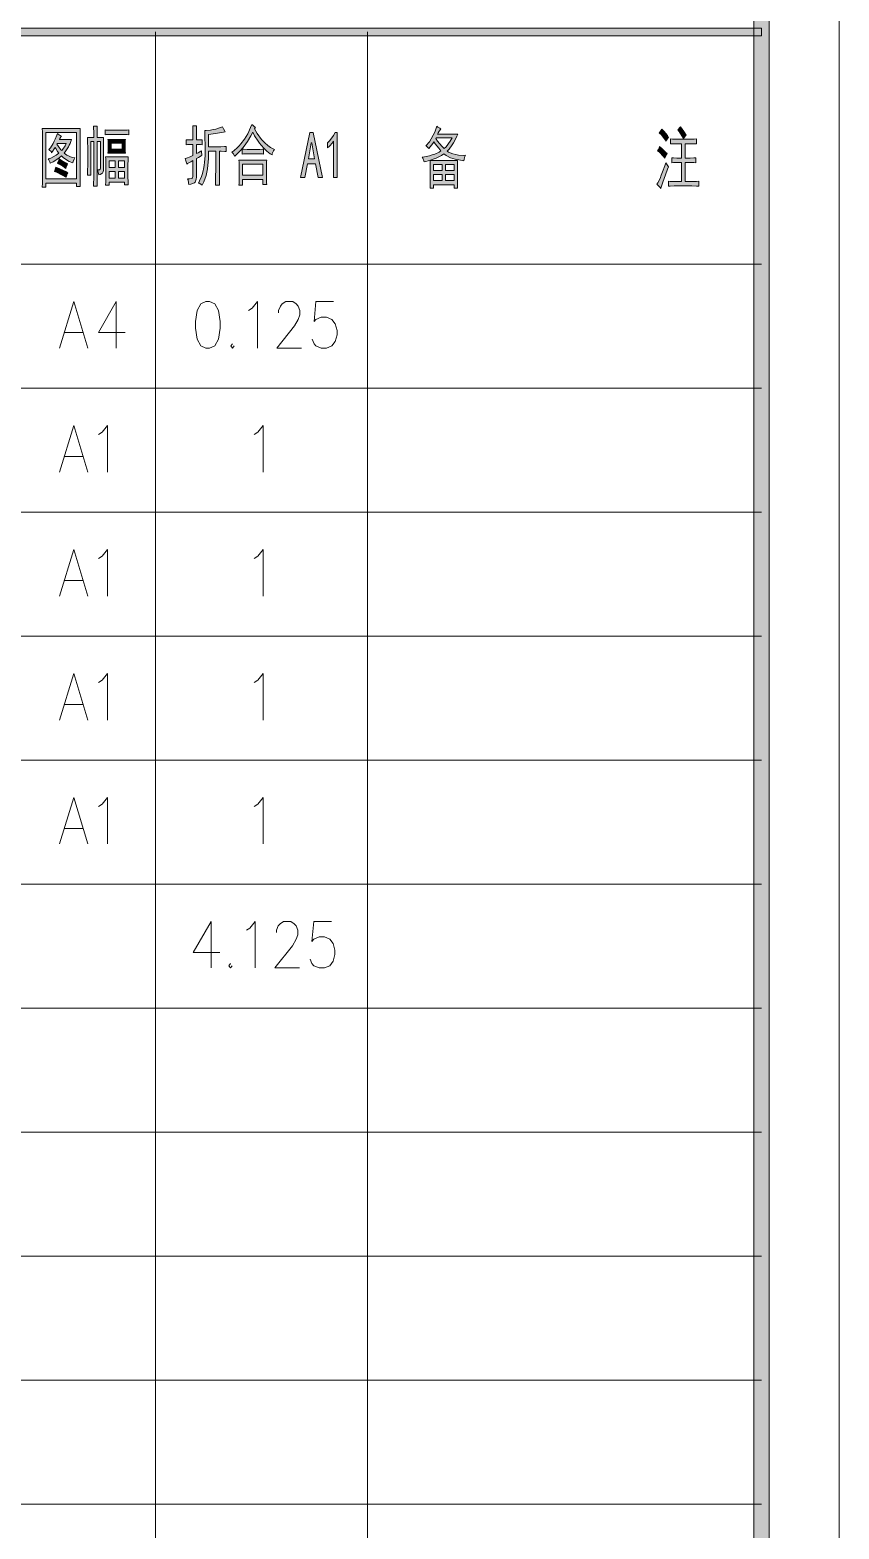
# Model space of a CAD drawing. Header units: millimetres. Extents: x 0 to 207, y 0 to 293.
# Drawn here: x 155.5 to 206.9, y 147.4 to 242.8 of the extents above; entities that cross this region are included whole.
import ezdxf

# ---------------------------------------------------------------- set-up
doc = ezdxf.new("R2010")
doc.units = ezdxf.units.MM

msp = doc.modelspace()

# ---------------------------------------------------------------- hatches: boundary and pattern name
h = msp.add_hatch(color=0)
h.dxf.hatch_style = 2
h.paths.add_polyline_path([(202.483861, 4.434417), (201.499611, 5.418667), (201.499611, 287.224611), (202.483861, 288.208861)])
h = msp.add_hatch(color=0)
h.dxf.hatch_style = 2
h.paths.add_polyline_path([(201.9935, 242.883972), (201.9935, 242.390083), (25.124833, 242.390083), (25.124833, 242.883972)])
h = msp.add_hatch(color=0)
h.paths.add_polyline_path([(158.672389, 236.502222), (158.668861, 236.294083), (158.661806, 235.839), (158.661806, 235.588528), (158.661806, 233.810528), (158.661806, 233.553), (158.668861, 233.048528), (158.672389, 232.798056), (158.443083, 232.798056), (158.443083, 233.01325), (156.499278, 233.01325), (156.499278, 232.766306), (156.266444, 232.766306), (156.2735, 233.023833), (156.280556, 233.553), (156.280556, 233.828167), (156.280556, 235.588528), (156.280556, 235.828417), (156.2735, 236.287028), (156.266444, 236.502222)])
h.paths.add_polyline_path([(158.443083, 233.295472), (158.443083, 236.237639), (156.499278, 236.237639), (156.499278, 233.295472)])
h = msp.add_hatch(color=0)
h.dxf.hatch_style = 2
h.paths.add_polyline_path([(160.150528, 233.944583), (160.150528, 233.835222), (160.118778, 233.694111), (160.087028, 233.662361), (160.055278, 233.630611), (159.942389, 233.570639), (159.86125, 233.545944), (159.847139, 233.637667), (159.801278, 233.796417), (159.766, 233.859917), (159.818917, 233.859917), (159.893, 233.874028), (159.917694, 233.888139), (159.942389, 233.898722), (159.963556, 233.986917), (159.963556, 234.061), (159.963556, 235.673194), (159.744833, 235.673194), (159.744833, 233.514194), (159.744833, 233.355444), (159.748361, 233.01325), (159.755417, 232.833333), (159.522583, 232.833333), (159.529639, 233.006194), (159.533167, 233.348389), (159.533167, 233.514194), (159.533167, 235.673194), (159.349722, 235.673194), (159.349722, 233.528306), (159.138056, 233.528306), (159.145111, 233.694111), (159.152167, 234.293833), (159.152167, 234.724222), (159.152167, 235.158139), (159.145111, 235.754333), (159.138056, 235.920139), (159.533167, 235.920139), (159.533167, 236.184722), (159.533167, 236.294083), (159.529639, 236.519861), (159.522583, 236.636278), (159.755417, 236.636278), (159.748361, 236.519861), (159.744833, 236.294083), (159.744833, 236.184722), (159.744833, 235.920139), (160.161111, 235.920139), (160.157583, 235.853111), (160.150528, 235.563833), (160.150528, 235.338056)])
h = msp.add_hatch(color=0)
h.dxf.hatch_style = 2
h.paths.add_polyline_path([(161.392306, 236.385806), (161.487556, 236.385806), (161.667472, 236.392861), (161.755667, 236.403444), (161.755667, 236.103583), (161.667472, 236.110639), (161.487556, 236.121222), (161.392306, 236.121222), (160.602083, 236.121222), (160.492722, 236.121222), (160.319861, 236.110639), (160.256361, 236.103583), (160.256361, 236.403444), (160.319861, 236.392861), (160.492722, 236.385806), (160.602083, 236.385806)])
h = msp.add_hatch(color=0)
h.dxf.hatch_style = 2
h.paths.add_polyline_path([(165.350472, 234.583111), (165.424556, 234.60075), (165.667972, 234.699528), (165.837306, 234.784194), (165.837306, 235.482694), (165.710306, 235.482694), (165.495111, 235.472111), (165.406917, 235.465056), (165.406917, 235.779028), (165.495111, 235.771972), (165.710306, 235.764917), (165.837306, 235.764917), (165.837306, 236.036556), (165.833778, 236.495167), (165.826722, 236.675083), (166.070139, 236.675083), (166.066611, 236.509278), (166.059556, 236.054194), (166.059556, 235.764917), (166.133639, 235.764917), (166.320611, 235.771972), (166.429972, 235.779028), (166.429972, 235.465056), (166.320611, 235.472111), (166.133639, 235.482694), (166.059556, 235.482694), (166.059556, 234.900611), (166.1795, 234.957056), (166.345306, 235.048778), (166.384111, 235.084056), (166.391167, 234.999389), (166.40175, 234.851222), (166.408806, 234.784194), (166.373528, 234.7595), (166.197139, 234.660722), (166.059556, 234.583111), (166.059556, 233.404833), (166.048972, 233.263722), (165.981944, 233.087333), (165.932556, 233.048528), (165.879639, 233.009722), (165.70325, 232.956806), (165.583306, 232.939167), (165.569194, 233.041472), (165.530389, 233.221389), (165.502167, 233.306056), (165.618583, 233.299), (165.759694, 233.309583), (165.784389, 233.33075), (165.812611, 233.351917), (165.837306, 233.447167), (165.837306, 233.52125), (165.837306, 234.470222), (165.699722, 234.385556), (165.505694, 234.269139), (165.456306, 234.237389), (165.431611, 234.318528), (165.378694, 234.494917)])
h = msp.add_hatch(color=0)
h.dxf.hatch_style = 2
h.paths.add_polyline_path([(167.883417, 236.279972), (167.791694, 236.262333), (167.269583, 236.177667), (166.839194, 236.110639), (166.839194, 235.331), (167.498889, 235.331), (167.615306, 235.331), (167.848139, 235.341583), (167.964556, 235.348639), (167.964556, 235.034667), (167.865778, 235.041722), (167.647056, 235.048778), (167.523583, 235.048778), (167.523583, 234.212694), (167.530639, 233.133194), (167.534167, 232.889778), (167.280167, 232.889778), (167.283694, 233.133194), (167.29075, 234.212694), (167.29075, 235.048778), (166.839194, 235.048778), (166.825083, 234.593694), (166.768639, 233.930472), (166.722778, 233.722333), (166.673389, 233.514194), (166.525222, 233.097917), (166.419389, 232.889778), (166.345306, 232.956806), (166.228889, 233.023833), (166.186556, 233.023833), (166.267694, 233.164944), (166.394694, 233.443639), (166.437028, 233.581222), (166.479361, 233.718806), (166.542861, 234.011611), (166.564028, 234.170361), (166.585194, 234.325583), (166.609889, 234.770083), (166.609889, 235.059361), (166.613417, 235.345111), (166.606361, 235.99775), (166.59225, 236.361111), (166.691028, 236.361111), (166.962667, 236.392861), (167.135528, 236.428139), (167.304861, 236.459889), (167.597667, 236.551611), (167.721139, 236.611583), (167.777583, 236.484583), (167.86225, 236.318778)])
h = msp.add_hatch(color=0)
h.dxf.hatch_style = 2
h.paths.add_polyline_path([(169.756667, 236.477528), (169.922472, 236.18825), (170.197639, 235.789611), (170.299944, 235.68025), (170.405778, 235.574417), (170.596278, 235.405083), (170.684472, 235.348639), (170.772667, 235.288667), (170.942, 235.200472), (171.023139, 235.165194), (170.963167, 235.073472), (170.889083, 234.900611), (170.871444, 234.815944), (170.755028, 234.893556), (170.546889, 235.048778), (170.451639, 235.133444), (170.359917, 235.214583), (170.169417, 235.42625), (170.074167, 235.556778), (169.978917, 235.683778), (169.760194, 236.036556), (169.64025, 236.262333), (169.527361, 236.036556), (169.312167, 235.669667), (169.202806, 235.5215), (169.096972, 235.376861), (168.913528, 235.147556), (168.835917, 235.066417), (168.761833, 234.98175), (168.5925, 234.815944), (168.500778, 234.734806), (168.486667, 234.766556), (168.394944, 234.900611), (168.313806, 234.999389), (168.437278, 235.084056), (168.670111, 235.281611), (168.779472, 235.398028), (168.888833, 235.514444), (169.111083, 235.810778), (169.220444, 235.987167), (169.329806, 236.167083), (169.509722, 236.551611), (169.580278, 236.75975), (169.643778, 236.703306), (169.760194, 236.611583), (169.813111, 236.576306)])
h = msp.add_hatch(color=0)
h.paths.add_polyline_path([(180.544611, 234.367917), (180.5305, 234.442), (180.467, 234.60075), (180.414083, 234.681889), (180.56225, 234.699528), (180.876222, 234.766556), (181.049083, 234.815944), (181.221944, 234.865333), (181.497111, 234.999389), (181.599417, 235.080528), (181.468889, 235.239278), (181.246639, 235.5215), (181.158444, 235.644972), (181.091417, 235.546194), (180.925611, 235.331), (180.833889, 235.214583), (180.780972, 235.281611), (180.68925, 235.373333), (180.646917, 235.398028), (180.876222, 235.644972), (181.229, 236.269389), (181.356, 236.643333), (181.415972, 236.590417), (181.535917, 236.509278), (181.599417, 236.474), (181.507694, 236.343472), (181.490056, 236.318778), (181.433611, 236.22), (181.391278, 236.142389), (182.682444, 236.142389), (182.629528, 236.001278), (182.491944, 235.726111), (182.407278, 235.588528), (182.326139, 235.450944), (182.125056, 235.189889), (182.008639, 235.062889), (182.100361, 234.999389), (182.372, 234.890028), (182.548389, 234.847694), (182.724778, 234.805361), (183.035222, 234.780667), (183.169278, 234.798306), (183.134, 234.717167), (183.084611, 234.540778), (183.066972, 234.449056), (182.855306, 234.484333), (182.506056, 234.554889), (182.368472, 234.590167), (182.227361, 234.628972), (181.945139, 234.773611), (181.8005, 234.882972), (181.634694, 234.773611), (181.296028, 234.607806), (181.119639, 234.551361), (180.94325, 234.491389), (180.653972, 234.399667)])
h.paths.add_polyline_path([(181.274861, 235.860167), (181.398333, 235.694361), (181.669972, 235.380389), (181.821667, 235.228694), (181.945139, 235.338056), (182.199139, 235.68025), (182.333194, 235.909556), (181.310139, 235.909556)])
h = msp.add_hatch(color=0)
h.dxf.hatch_style = 2
h.paths.add_polyline_path([(195.654083, 236.459889), (195.791667, 236.308194), (196.006861, 236.043611), (196.084472, 235.927194), (196.031556, 235.87075), (195.950417, 235.74375), (195.922194, 235.68025), (195.823417, 235.846056), (195.608222, 236.110639), (195.491806, 236.209417), (195.530611, 236.269389), (195.61175, 236.392861)])
h = msp.add_hatch(color=0)
h.dxf.hatch_style = 2
h.paths.add_polyline_path([(196.677139, 236.4105), (196.715944, 236.449306), (196.797083, 236.551611), (196.839417, 236.608056), (196.9135, 236.516333), (197.100472, 236.25175), (197.209833, 236.078889), (197.163972, 236.025972), (197.07225, 235.920139), (197.026389, 235.860167), (196.927611, 236.036556), (196.751222, 236.308194)])
h = msp.add_hatch(color=0)
h.paths.add_polyline_path([(157.476472, 236.018917), (157.441194, 235.969528), (157.377694, 235.863694), (157.349472, 235.803722), (158.129111, 235.803722), (158.104417, 235.729639), (158.030333, 235.546194), (157.977417, 235.440361), (157.9245, 235.331), (157.762222, 235.073472), (157.652861, 234.925306), (157.825722, 234.798306), (158.167917, 234.650139), (158.33725, 234.625444), (158.294917, 234.551361), (158.227889, 234.392611), (158.196139, 234.311472), (157.980944, 234.399667), (157.621111, 234.625444), (157.476472, 234.7595), (157.307139, 234.60075), (156.947306, 234.367917), (156.756806, 234.293833), (156.739167, 234.367917), (156.675667, 234.509028), (156.629806, 234.576056), (156.81325, 234.618389), (157.155444, 234.79125), (157.314194, 234.925306), (157.233056, 235.031139), (157.116639, 235.214583), (157.081361, 235.288667), (157.028444, 235.207528), (156.919083, 235.041722), (156.859111, 234.957056), (156.820306, 235.024083), (156.732111, 235.122861), (156.68625, 235.158139), (156.785028, 235.274556), (156.954361, 235.535611), (157.024917, 235.68025), (157.091944, 235.824889), (157.190722, 236.068306), (157.222472, 236.170611), (157.278917, 236.128278), (157.405917, 236.054194)])
h.paths.add_polyline_path([(157.197778, 235.48975), (157.285972, 235.348639), (157.437667, 235.147556), (157.501167, 235.091111), (157.57525, 235.17225), (157.716361, 235.398028), (157.779861, 235.539139), (157.222472, 235.539139)])
h = msp.add_hatch(color=0)
h.paths.add_polyline_path([(161.544, 235.803722), (161.540472, 235.704944), (161.533417, 235.496806), (161.533417, 235.390972), (161.533417, 235.281611), (161.540472, 235.048778), (161.544, 234.925306), (160.439806, 234.925306), (160.446861, 235.048778), (160.453917, 235.281611), (160.453917, 235.390972), (160.453917, 235.496806), (160.446861, 235.704944), (160.439806, 235.803722)])
h.paths.add_polyline_path([(161.346444, 235.17225), (161.346444, 235.570889), (160.637361, 235.570889), (160.637361, 235.17225)])
h = msp.add_hatch(color=0)
h.paths.add_polyline_path([(174.078194, 233.373083), (173.7995, 233.373083), (173.637222, 234.2515), (173.125694, 234.2515), (172.963417, 233.373083), (172.684722, 233.373083), (173.266806, 236.244694), (173.496111, 236.244694)])
h.paths.add_polyline_path([(173.580778, 234.569), (173.393806, 235.581472), (173.369111, 235.581472), (173.185667, 234.569)])
h = msp.add_hatch(color=0)
h.dxf.hatch_style = 2
h.paths.add_polyline_path([(174.787278, 235.68025), (174.713194, 235.574417), (174.519167, 235.366278), (174.40275, 235.263972), (174.40275, 235.581472), (174.550917, 235.722583), (174.787278, 236.054194), (174.882528, 236.244694), (175.020111, 236.244694), (175.020111, 233.390722), (174.787278, 233.390722)])
h = msp.add_hatch(color=0)
h.dxf.hatch_style = 2
h.paths.add_polyline_path([(197.350944, 235.810778), (197.460306, 235.810778), (197.717833, 235.821361), (197.862472, 235.828417), (197.862472, 235.514444), (197.703722, 235.5215), (197.45325, 235.528556), (197.361528, 235.528556), (197.128694, 235.528556), (197.128694, 234.614861), (197.350944, 234.614861), (197.449722, 234.614861), (197.682556, 234.625444), (197.816611, 234.6325), (197.816611, 234.318528), (197.686083, 234.325583), (197.45325, 234.332639), (197.350944, 234.332639), (197.128694, 234.332639), (197.128694, 233.122611), (197.4215, 233.122611), (197.559083, 233.122611), (197.851889, 233.129667), (198.000056, 233.136722), (198.000056, 232.82275), (197.851889, 232.829806), (197.566139, 232.840389), (197.432083, 232.840389), (196.581889, 232.840389), (196.433722, 232.840389), (196.18325, 232.829806), (196.084472, 232.82275), (196.084472, 233.136722), (196.176194, 233.129667), (196.433722, 233.122611), (196.596, 233.122611), (196.895861, 233.122611), (196.895861, 234.332639), (196.712417, 234.332639), (196.599528, 234.332639), (196.391389, 234.325583), (196.292611, 234.318528), (196.292611, 234.6325), (196.391389, 234.625444), (196.606583, 234.614861), (196.723, 234.614861), (196.895861, 234.614861), (196.895861, 235.528556), (196.677139, 235.528556), (196.560722, 235.528556), (196.327889, 235.5215), (196.211472, 235.514444), (196.211472, 235.828417), (196.327889, 235.821361), (196.56425, 235.810778), (196.687722, 235.810778)])
h = msp.add_hatch(color=0)
h.dxf.hatch_style = 2
h.paths.add_polyline_path([(157.338889, 234.558417), (157.536444, 234.442), (157.801028, 234.293833), (157.871583, 234.258556), (157.843361, 234.195056), (157.790444, 234.043361), (157.76575, 233.962222), (157.568194, 234.09275), (157.303611, 234.258556), (157.233056, 234.293833), (157.261278, 234.350278), (157.314194, 234.484333)])
h = msp.add_hatch(color=0)
h.paths.add_polyline_path([(161.720389, 234.692472), (161.713333, 234.569), (161.706278, 234.117444), (161.706278, 233.796417), (161.706278, 233.478917), (161.713333, 233.041472), (161.720389, 232.914472), (161.487556, 232.914472), (161.487556, 233.080278), (160.510361, 233.080278), (160.510361, 232.882722), (160.288111, 232.882722), (160.295167, 233.104972), (160.302222, 233.605917), (160.302222, 233.877556), (160.302222, 234.159778), (160.295167, 234.569), (160.288111, 234.692472)])
h.paths.add_polyline_path([(160.894889, 233.33075), (160.894889, 233.761139), (160.510361, 233.761139), (160.510361, 233.33075)])
h.paths.add_polyline_path([(160.894889, 234.011611), (160.894889, 234.442), (160.510361, 234.442), (160.510361, 234.011611)])
h.paths.add_polyline_path([(161.487556, 234.011611), (161.487556, 234.442), (161.103028, 234.442), (161.103028, 234.011611)])
h.paths.add_polyline_path([(161.487556, 233.33075), (161.487556, 233.761139), (161.103028, 233.761139), (161.103028, 233.33075)])
h = msp.add_hatch(color=0)
h.paths.add_polyline_path([(170.532778, 234.484333), (170.52925, 234.403194), (170.522194, 234.018667), (170.522194, 233.722333), (170.522194, 233.422472), (170.52925, 233.030889), (170.532778, 232.939167), (170.289361, 232.939167), (170.289361, 233.256667), (168.998194, 233.256667), (168.998194, 232.889778), (168.768889, 232.889778), (168.772417, 232.992083), (168.779472, 233.373083), (168.779472, 233.655306), (168.779472, 233.944583), (168.772417, 234.360861), (168.768889, 234.484333)])
h.paths.add_polyline_path([(170.289361, 233.52125), (170.289361, 234.21975), (168.998194, 234.21975), (168.998194, 233.52125)])
h = msp.add_hatch(color=0)
h.dxf.hatch_style = 2
h.paths.add_polyline_path([(170.010667, 235.165194), (170.102389, 235.165194), (170.268194, 235.175778), (170.335222, 235.182833), (170.335222, 234.865333), (170.261139, 234.875917), (170.102389, 234.882972), (170.02125, 234.882972), (169.372139, 234.882972), (169.248667, 234.882972), (169.051111, 234.875917), (168.977028, 234.865333), (168.977028, 235.182833), (169.086389, 235.175778), (169.283944, 235.165194), (169.372139, 235.165194)])
h = msp.add_hatch(color=0)
h.dxf.hatch_style = 2
h.paths.add_polyline_path([(195.512972, 235.345111), (195.647028, 235.221639), (195.886917, 234.999389), (195.989222, 234.897083), (195.953944, 234.840639), (195.879861, 234.692472), (195.841056, 234.60075), (195.728167, 234.741861), (195.495333, 234.98175), (195.375389, 235.080528), (195.410667, 235.129917), (195.477694, 235.263972)])
h = msp.add_hatch(color=0)
h.dxf.hatch_style = 2
h.paths.add_polyline_path([(157.116639, 234.043361), (157.370639, 233.937528), (157.755167, 233.754083), (157.882167, 233.68), (157.853944, 233.612972), (157.7975, 233.471861), (157.76575, 233.397778), (157.529389, 233.538889), (157.1625, 233.718806), (157.0355, 233.761139), (157.056667, 233.828167), (157.099, 233.969278)])
h = msp.add_hatch(color=0)
h.paths.add_polyline_path([(182.671861, 234.466694), (182.664806, 234.318528), (182.65775, 233.877556), (182.65775, 233.588278), (182.65775, 233.306056), (182.664806, 232.865083), (182.671861, 232.706333), (182.449611, 232.706333), (182.449611, 232.921528), (181.137278, 232.921528), (181.137278, 232.706333), (180.915028, 232.706333), (180.922083, 232.865083), (180.925611, 233.306056), (180.925611, 233.588278), (180.925611, 233.877556), (180.922083, 234.318528), (180.915028, 234.466694)])
h.paths.add_polyline_path([(182.449611, 233.817583), (182.449611, 234.216222), (181.892222, 234.216222), (181.892222, 233.817583)])
h.paths.add_polyline_path([(181.684083, 233.817583), (181.684083, 234.216222), (181.137278, 234.216222), (181.137278, 233.817583)])
h.paths.add_polyline_path([(182.449611, 233.189639), (182.449611, 233.570639), (181.892222, 233.570639), (181.892222, 233.189639)])
h.paths.add_polyline_path([(181.684083, 233.189639), (181.684083, 233.570639), (181.137278, 233.570639), (181.137278, 233.189639)])
h = msp.add_hatch(color=0)
h.dxf.hatch_style = 2
h.paths.add_polyline_path([(196.084472, 234.068056), (196.020972, 233.919889), (195.876333, 233.542417), (195.798722, 233.313111), (195.721111, 233.083806), (195.61175, 232.766306), (195.583528, 232.674583), (195.527083, 232.755722), (195.396556, 232.896833), (195.329528, 232.956806), (195.393028, 233.037944), (195.537667, 233.323694), (195.618806, 233.528306), (195.699944, 233.732917), (195.844583, 234.1245), (195.908083, 234.318528), (195.950417, 234.240917), (196.038611, 234.117444)])

# ---------------------------------------------------------------- linework, layer by layer
at = {"color": 0, "lineweight": 0}
for points in [[(0, 0), (206.918278, 0), (206.918278, 292.643278), (0, 292.643278)], [(202.483861, 4.434417), (201.499611, 5.418667), (201.499611, 287.224611), (202.483861, 288.208861)], [(201.9935, 242.883972), (201.9935, 242.390083), (25.124833, 242.390083), (25.124833, 242.883972)], [(158.672389, 236.502222), (158.668861, 236.294083), (158.661806, 235.839), (158.661806, 235.588528), (158.661806, 233.810528), (158.661806, 233.553), (158.668861, 233.048528), (158.672389, 232.798056), (158.443083, 232.798056), (158.443083, 233.01325), (156.499278, 233.01325), (156.499278, 232.766306), (156.266444, 232.766306), (156.2735, 233.023833), (156.280556, 233.553), (156.280556, 233.828167), (156.280556, 235.588528), (156.280556, 235.828417), (156.2735, 236.287028), (156.266444, 236.502222)], [(160.150528, 233.944583), (160.150528, 233.835222), (160.118778, 233.694111), (160.087028, 233.662361), (160.055278, 233.630611), (159.942389, 233.570639), (159.86125, 233.545944), (159.847139, 233.637667), (159.801278, 233.796417), (159.766, 233.859917), (159.818917, 233.859917), (159.893, 233.874028), (159.917694, 233.888139), (159.942389, 233.898722), (159.963556, 233.986917), (159.963556, 234.061), (159.963556, 235.673194), (159.744833, 235.673194), (159.744833, 233.514194), (159.744833, 233.355444), (159.748361, 233.01325), (159.755417, 232.833333), (159.522583, 232.833333), (159.529639, 233.006194), (159.533167, 233.348389), (159.533167, 233.514194), (159.533167, 235.673194), (159.349722, 235.673194), (159.349722, 233.528306), (159.138056, 233.528306), (159.145111, 233.694111), (159.152167, 234.293833), (159.152167, 234.724222), (159.152167, 235.158139), (159.145111, 235.754333), (159.138056, 235.920139), (159.533167, 235.920139), (159.533167, 236.184722), (159.533167, 236.294083), (159.529639, 236.519861), (159.522583, 236.636278), (159.755417, 236.636278), (159.748361, 236.519861), (159.744833, 236.294083), (159.744833, 236.184722), (159.744833, 235.920139), (160.161111, 235.920139), (160.157583, 235.853111), (160.150528, 235.563833), (160.150528, 235.338056)], [(161.392306, 236.385806), (161.487556, 236.385806), (161.667472, 236.392861), (161.755667, 236.403444), (161.755667, 236.103583), (161.667472, 236.110639), (161.487556, 236.121222), (161.392306, 236.121222), (160.602083, 236.121222), (160.492722, 236.121222), (160.319861, 236.110639), (160.256361, 236.103583), (160.256361, 236.403444), (160.319861, 236.392861), (160.492722, 236.385806), (160.602083, 236.385806)], [(165.350472, 234.583111), (165.424556, 234.60075), (165.667972, 234.699528), (165.837306, 234.784194), (165.837306, 235.482694), (165.710306, 235.482694), (165.495111, 235.472111), (165.406917, 235.465056), (165.406917, 235.779028), (165.495111, 235.771972), (165.710306, 235.764917), (165.837306, 235.764917), (165.837306, 236.036556), (165.833778, 236.495167), (165.826722, 236.675083), (166.070139, 236.675083), (166.066611, 236.509278), (166.059556, 236.054194), (166.059556, 235.764917), (166.133639, 235.764917), (166.320611, 235.771972), (166.429972, 235.779028), (166.429972, 235.465056), (166.320611, 235.472111), (166.133639, 235.482694), (166.059556, 235.482694), (166.059556, 234.900611), (166.1795, 234.957056), (166.345306, 235.048778), (166.384111, 235.084056), (166.391167, 234.999389), (166.40175, 234.851222), (166.408806, 234.784194), (166.373528, 234.7595), (166.197139, 234.660722), (166.059556, 234.583111), (166.059556, 233.404833), (166.048972, 233.263722), (165.981944, 233.087333), (165.932556, 233.048528), (165.879639, 233.009722), (165.70325, 232.956806), (165.583306, 232.939167), (165.569194, 233.041472), (165.530389, 233.221389), (165.502167, 233.306056), (165.618583, 233.299), (165.759694, 233.309583), (165.784389, 233.33075), (165.812611, 233.351917), (165.837306, 233.447167), (165.837306, 233.52125), (165.837306, 234.470222), (165.699722, 234.385556), (165.505694, 234.269139), (165.456306, 234.237389), (165.431611, 234.318528), (165.378694, 234.494917)], [(167.883417, 236.279972), (167.791694, 236.262333), (167.269583, 236.177667), (166.839194, 236.110639), (166.839194, 235.331), (167.498889, 235.331), (167.615306, 235.331), (167.848139, 235.341583), (167.964556, 235.348639), (167.964556, 235.034667), (167.865778, 235.041722), (167.647056, 235.048778), (167.523583, 235.048778), (167.523583, 234.212694), (167.530639, 233.133194), (167.534167, 232.889778), (167.280167, 232.889778), (167.283694, 233.133194), (167.29075, 234.212694), (167.29075, 235.048778), (166.839194, 235.048778), (166.825083, 234.593694), (166.768639, 233.930472), (166.722778, 233.722333), (166.673389, 233.514194), (166.525222, 233.097917), (166.419389, 232.889778), (166.345306, 232.956806), (166.228889, 233.023833), (166.186556, 233.023833), (166.267694, 233.164944), (166.394694, 233.443639), (166.437028, 233.581222), (166.479361, 233.718806), (166.542861, 234.011611), (166.564028, 234.170361), (166.585194, 234.325583), (166.609889, 234.770083), (166.609889, 235.059361), (166.613417, 235.345111), (166.606361, 235.99775), (166.59225, 236.361111), (166.691028, 236.361111), (166.962667, 236.392861), (167.135528, 236.428139), (167.304861, 236.459889), (167.597667, 236.551611), (167.721139, 236.611583), (167.777583, 236.484583), (167.86225, 236.318778)], [(169.756667, 236.477528), (169.922472, 236.18825), (170.197639, 235.789611), (170.299944, 235.68025), (170.405778, 235.574417), (170.596278, 235.405083), (170.684472, 235.348639), (170.772667, 235.288667), (170.942, 235.200472), (171.023139, 235.165194), (170.963167, 235.073472), (170.889083, 234.900611), (170.871444, 234.815944), (170.755028, 234.893556), (170.546889, 235.048778), (170.451639, 235.133444), (170.359917, 235.214583), (170.169417, 235.42625), (170.074167, 235.556778), (169.978917, 235.683778), (169.760194, 236.036556), (169.64025, 236.262333), (169.527361, 236.036556), (169.312167, 235.669667), (169.202806, 235.5215), (169.096972, 235.376861), (168.913528, 235.147556), (168.835917, 235.066417), (168.761833, 234.98175), (168.5925, 234.815944), (168.500778, 234.734806), (168.486667, 234.766556), (168.394944, 234.900611), (168.313806, 234.999389), (168.437278, 235.084056), (168.670111, 235.281611), (168.779472, 235.398028), (168.888833, 235.514444), (169.111083, 235.810778), (169.220444, 235.987167), (169.329806, 236.167083), (169.509722, 236.551611), (169.580278, 236.75975), (169.643778, 236.703306), (169.760194, 236.611583), (169.813111, 236.576306)], [(180.544611, 234.367917), (180.5305, 234.442), (180.467, 234.60075), (180.414083, 234.681889), (180.56225, 234.699528), (180.876222, 234.766556), (181.049083, 234.815944), (181.221944, 234.865333), (181.497111, 234.999389), (181.599417, 235.080528), (181.468889, 235.239278), (181.246639, 235.5215), (181.158444, 235.644972), (181.091417, 235.546194), (180.925611, 235.331), (180.833889, 235.214583), (180.780972, 235.281611), (180.68925, 235.373333), (180.646917, 235.398028), (180.876222, 235.644972), (181.229, 236.269389), (181.356, 236.643333), (181.415972, 236.590417), (181.535917, 236.509278), (181.599417, 236.474), (181.507694, 236.343472), (181.490056, 236.318778), (181.433611, 236.22), (181.391278, 236.142389), (182.682444, 236.142389), (182.629528, 236.001278), (182.491944, 235.726111), (182.407278, 235.588528), (182.326139, 235.450944), (182.125056, 235.189889), (182.008639, 235.062889), (182.100361, 234.999389), (182.372, 234.890028), (182.548389, 234.847694), (182.724778, 234.805361), (183.035222, 234.780667), (183.169278, 234.798306), (183.134, 234.717167), (183.084611, 234.540778), (183.066972, 234.449056), (182.855306, 234.484333), (182.506056, 234.554889), (182.368472, 234.590167), (182.227361, 234.628972), (181.945139, 234.773611), (181.8005, 234.882972), (181.634694, 234.773611), (181.296028, 234.607806), (181.119639, 234.551361), (180.94325, 234.491389), (180.653972, 234.399667)], [(195.654083, 236.459889), (195.791667, 236.308194), (196.006861, 236.043611), (196.084472, 235.927194), (196.031556, 235.87075), (195.950417, 235.74375), (195.922194, 235.68025), (195.823417, 235.846056), (195.608222, 236.110639), (195.491806, 236.209417), (195.530611, 236.269389), (195.61175, 236.392861)], [(196.677139, 236.4105), (196.715944, 236.449306), (196.797083, 236.551611), (196.839417, 236.608056), (196.9135, 236.516333), (197.100472, 236.25175), (197.209833, 236.078889), (197.163972, 236.025972), (197.07225, 235.920139), (197.026389, 235.860167), (196.927611, 236.036556), (196.751222, 236.308194)], [(158.443083, 233.295472), (158.443083, 236.237639), (156.499278, 236.237639), (156.499278, 233.295472)], [(157.476472, 236.018917), (157.441194, 235.969528), (157.377694, 235.863694), (157.349472, 235.803722), (158.129111, 235.803722), (158.104417, 235.729639), (158.030333, 235.546194), (157.977417, 235.440361), (157.9245, 235.331), (157.762222, 235.073472), (157.652861, 234.925306), (157.825722, 234.798306), (158.167917, 234.650139), (158.33725, 234.625444), (158.294917, 234.551361), (158.227889, 234.392611), (158.196139, 234.311472), (157.980944, 234.399667), (157.621111, 234.625444), (157.476472, 234.7595), (157.307139, 234.60075), (156.947306, 234.367917), (156.756806, 234.293833), (156.739167, 234.367917), (156.675667, 234.509028), (156.629806, 234.576056), (156.81325, 234.618389), (157.155444, 234.79125), (157.314194, 234.925306), (157.233056, 235.031139), (157.116639, 235.214583), (157.081361, 235.288667), (157.028444, 235.207528), (156.919083, 235.041722), (156.859111, 234.957056), (156.820306, 235.024083), (156.732111, 235.122861), (156.68625, 235.158139), (156.785028, 235.274556), (156.954361, 235.535611), (157.024917, 235.68025), (157.091944, 235.824889), (157.190722, 236.068306), (157.222472, 236.170611), (157.278917, 236.128278), (157.405917, 236.054194)], [(157.197778, 235.48975), (157.285972, 235.348639), (157.437667, 235.147556), (157.501167, 235.091111), (157.57525, 235.17225), (157.716361, 235.398028), (157.779861, 235.539139), (157.222472, 235.539139)], [(161.544, 235.803722), (161.540472, 235.704944), (161.533417, 235.496806), (161.533417, 235.390972), (161.533417, 235.281611), (161.540472, 235.048778), (161.544, 234.925306), (160.439806, 234.925306), (160.446861, 235.048778), (160.453917, 235.281611), (160.453917, 235.390972), (160.453917, 235.496806), (160.446861, 235.704944), (160.439806, 235.803722)], [(161.346444, 235.17225), (161.346444, 235.570889), (160.637361, 235.570889), (160.637361, 235.17225)], [(174.078194, 233.373083), (173.7995, 233.373083), (173.637222, 234.2515), (173.125694, 234.2515), (172.963417, 233.373083), (172.684722, 233.373083), (173.266806, 236.244694), (173.496111, 236.244694)], [(173.580778, 234.569), (173.393806, 235.581472), (173.369111, 235.581472), (173.185667, 234.569)], [(174.787278, 235.68025), (174.713194, 235.574417), (174.519167, 235.366278), (174.40275, 235.263972), (174.40275, 235.581472), (174.550917, 235.722583), (174.787278, 236.054194), (174.882528, 236.244694), (175.020111, 236.244694), (175.020111, 233.390722), (174.787278, 233.390722)], [(181.274861, 235.860167), (181.398333, 235.694361), (181.669972, 235.380389), (181.821667, 235.228694), (181.945139, 235.338056), (182.199139, 235.68025), (182.333194, 235.909556), (181.310139, 235.909556)], [(197.350944, 235.810778), (197.460306, 235.810778), (197.717833, 235.821361), (197.862472, 235.828417), (197.862472, 235.514444), (197.703722, 235.5215), (197.45325, 235.528556), (197.361528, 235.528556), (197.128694, 235.528556), (197.128694, 234.614861), (197.350944, 234.614861), (197.449722, 234.614861), (197.682556, 234.625444), (197.816611, 234.6325), (197.816611, 234.318528), (197.686083, 234.325583), (197.45325, 234.332639), (197.350944, 234.332639), (197.128694, 234.332639), (197.128694, 233.122611), (197.4215, 233.122611), (197.559083, 233.122611), (197.851889, 233.129667), (198.000056, 233.136722), (198.000056, 232.82275), (197.851889, 232.829806), (197.566139, 232.840389), (197.432083, 232.840389), (196.581889, 232.840389), (196.433722, 232.840389), (196.18325, 232.829806), (196.084472, 232.82275), (196.084472, 233.136722), (196.176194, 233.129667), (196.433722, 233.122611), (196.596, 233.122611), (196.895861, 233.122611), (196.895861, 234.332639), (196.712417, 234.332639), (196.599528, 234.332639), (196.391389, 234.325583), (196.292611, 234.318528), (196.292611, 234.6325), (196.391389, 234.625444), (196.606583, 234.614861), (196.723, 234.614861), (196.895861, 234.614861), (196.895861, 235.528556), (196.677139, 235.528556), (196.560722, 235.528556), (196.327889, 235.5215), (196.211472, 235.514444), (196.211472, 235.828417), (196.327889, 235.821361), (196.56425, 235.810778), (196.687722, 235.810778)], [(157.338889, 234.558417), (157.536444, 234.442), (157.801028, 234.293833), (157.871583, 234.258556), (157.843361, 234.195056), (157.790444, 234.043361), (157.76575, 233.962222), (157.568194, 234.09275), (157.303611, 234.258556), (157.233056, 234.293833), (157.261278, 234.350278), (157.314194, 234.484333)], [(161.720389, 234.692472), (161.713333, 234.569), (161.706278, 234.117444), (161.706278, 233.796417), (161.706278, 233.478917), (161.713333, 233.041472), (161.720389, 232.914472), (161.487556, 232.914472), (161.487556, 233.080278), (160.510361, 233.080278), (160.510361, 232.882722), (160.288111, 232.882722), (160.295167, 233.104972), (160.302222, 233.605917), (160.302222, 233.877556), (160.302222, 234.159778), (160.295167, 234.569), (160.288111, 234.692472)], [(170.532778, 234.484333), (170.52925, 234.403194), (170.522194, 234.018667), (170.522194, 233.722333), (170.522194, 233.422472), (170.52925, 233.030889), (170.532778, 232.939167), (170.289361, 232.939167), (170.289361, 233.256667), (168.998194, 233.256667), (168.998194, 232.889778), (168.768889, 232.889778), (168.772417, 232.992083), (168.779472, 233.373083), (168.779472, 233.655306), (168.779472, 233.944583), (168.772417, 234.360861), (168.768889, 234.484333)], [(170.010667, 235.165194), (170.102389, 235.165194), (170.268194, 235.175778), (170.335222, 235.182833), (170.335222, 234.865333), (170.261139, 234.875917), (170.102389, 234.882972), (170.02125, 234.882972), (169.372139, 234.882972), (169.248667, 234.882972), (169.051111, 234.875917), (168.977028, 234.865333), (168.977028, 235.182833), (169.086389, 235.175778), (169.283944, 235.165194), (169.372139, 235.165194)], [(195.512972, 235.345111), (195.647028, 235.221639), (195.886917, 234.999389), (195.989222, 234.897083), (195.953944, 234.840639), (195.879861, 234.692472), (195.841056, 234.60075), (195.728167, 234.741861), (195.495333, 234.98175), (195.375389, 235.080528), (195.410667, 235.129917), (195.477694, 235.263972)], [(157.116639, 234.043361), (157.370639, 233.937528), (157.755167, 233.754083), (157.882167, 233.68), (157.853944, 233.612972), (157.7975, 233.471861), (157.76575, 233.397778), (157.529389, 233.538889), (157.1625, 233.718806), (157.0355, 233.761139), (157.056667, 233.828167), (157.099, 233.969278)], [(160.894889, 234.011611), (160.894889, 234.442), (160.510361, 234.442), (160.510361, 234.011611)], [(160.894889, 233.33075), (160.894889, 233.761139), (160.510361, 233.761139), (160.510361, 233.33075)], [(161.487556, 234.011611), (161.487556, 234.442), (161.103028, 234.442), (161.103028, 234.011611)], [(161.487556, 233.33075), (161.487556, 233.761139), (161.103028, 233.761139), (161.103028, 233.33075)], [(170.289361, 233.52125), (170.289361, 234.21975), (168.998194, 234.21975), (168.998194, 233.52125)], [(182.671861, 234.466694), (182.664806, 234.318528), (182.65775, 233.877556), (182.65775, 233.588278), (182.65775, 233.306056), (182.664806, 232.865083), (182.671861, 232.706333), (182.449611, 232.706333), (182.449611, 232.921528), (181.137278, 232.921528), (181.137278, 232.706333), (180.915028, 232.706333), (180.922083, 232.865083), (180.925611, 233.306056), (180.925611, 233.588278), (180.925611, 233.877556), (180.922083, 234.318528), (180.915028, 234.466694)], [(181.684083, 233.817583), (181.684083, 234.216222), (181.137278, 234.216222), (181.137278, 233.817583)], [(181.684083, 233.189639), (181.684083, 233.570639), (181.137278, 233.570639), (181.137278, 233.189639)], [(182.449611, 233.817583), (182.449611, 234.216222), (181.892222, 234.216222), (181.892222, 233.817583)], [(182.449611, 233.189639), (182.449611, 233.570639), (181.892222, 233.570639), (181.892222, 233.189639)], [(196.084472, 234.068056), (196.020972, 233.919889), (195.876333, 233.542417), (195.798722, 233.313111), (195.721111, 233.083806), (195.61175, 232.766306), (195.583528, 232.674583), (195.527083, 232.755722), (195.396556, 232.896833), (195.329528, 232.956806), (195.393028, 233.037944), (195.537667, 233.323694), (195.618806, 233.528306), (195.699944, 233.732917), (195.844583, 234.1245), (195.908083, 234.318528), (195.950417, 234.240917), (196.038611, 234.117444)], [(166.669861, 225.484972), (166.334722, 225.347389), (166.108944, 224.924056), (165.996056, 224.2185), (165.996056, 223.798694), (166.108944, 223.093139), (166.334722, 222.669806), (166.669861, 222.532222), (166.895639, 222.532222), (167.234306, 222.669806), (167.460083, 223.093139), (167.572972, 223.798694), (167.572972, 224.2185), (167.460083, 224.924056), (167.234306, 225.347389), (166.895639, 225.484972)]]:
    msp.add_lwpolyline(points, close=True, dxfattribs=at)
for points in [[(163.470167, 242.637028), (163.470167, 15.889111)], [(176.949806, 242.637028), (176.949806, 15.889111)], [(25.124833, 227.859167), (201.9935, 227.859167)], [(157.360056, 222.532222), (158.259639, 225.484972), (159.16275, 222.532222)], [(160.961917, 225.484972), (159.836556, 223.516472), (161.526361, 223.516472)], [(160.961917, 225.484972), (160.961917, 222.532222)], [(169.375667, 224.924056), (169.597917, 225.065167), (169.936583, 225.484972), (169.936583, 222.532222)], [(171.287722, 224.782944), (171.287722, 224.924056), (171.400611, 225.206278), (171.5135, 225.347389), (171.739278, 225.484972), (172.190833, 225.484972), (172.413083, 225.347389), (172.525972, 225.206278), (172.638861, 224.924056), (172.638861, 224.641833), (172.525972, 224.359611), (172.300194, 223.939806), (171.174833, 222.532222), (172.75175, 222.532222)], [(174.780222, 225.484972), (173.651333, 225.484972), (173.541972, 224.2185), (173.651333, 224.359611), (173.99, 224.500722), (174.328667, 224.500722), (174.667333, 224.359611), (174.893111, 224.077389), (175.006, 223.657583), (175.006, 223.375361), (174.893111, 222.952028), (174.667333, 222.669806), (174.328667, 222.532222), (173.99, 222.532222), (173.651333, 222.669806), (173.541972, 222.810917), (173.429083, 223.093139)], [(157.698722, 223.516472), (158.824083, 223.516472)], [(168.359667, 222.810917), (168.246778, 222.669806), (168.359667, 222.532222), (168.472556, 222.669806)], [(25.124833, 219.974583), (201.9935, 219.974583)], [(157.360056, 214.647639), (158.259639, 217.603917), (159.16275, 214.647639)], [(159.836556, 217.039472), (160.062333, 217.180583), (160.401, 217.603917), (160.401, 214.647639)], [(169.7355, 217.039472), (169.961278, 217.180583), (170.296417, 217.603917), (170.296417, 214.647639)], [(157.698722, 215.631889), (158.824083, 215.631889)], [(25.124833, 212.093528), (201.9935, 212.093528)], [(157.360056, 206.766583), (158.259639, 209.722861), (159.16275, 206.766583)], [(159.836556, 209.158417), (160.062333, 209.299528), (160.401, 209.722861), (160.401, 206.766583)], [(169.7355, 209.158417), (169.961278, 209.299528), (170.296417, 209.722861), (170.296417, 206.766583)], [(157.698722, 207.750833), (158.824083, 207.750833)], [(25.124833, 204.208944), (201.9935, 204.208944)], [(157.360056, 198.882), (158.259639, 201.838278), (159.16275, 198.882)], [(159.836556, 201.277361), (160.062333, 201.414944), (160.401, 201.838278), (160.401, 198.882)], [(169.7355, 201.277361), (169.961278, 201.414944), (170.296417, 201.838278), (170.296417, 198.882)], [(157.698722, 199.869778), (158.824083, 199.869778)], [(25.124833, 196.327889), (201.9935, 196.327889)], [(157.360056, 191.000944), (158.259639, 193.957222), (159.16275, 191.000944)], [(159.836556, 193.392778), (160.062333, 193.533889), (160.401, 193.957222), (160.401, 191.000944)], [(169.7355, 193.392778), (169.961278, 193.533889), (170.296417, 193.957222), (170.296417, 191.000944)], [(157.698722, 191.985194), (158.824083, 191.985194)], [(25.124833, 188.443306), (201.9935, 188.443306)], [(166.990889, 186.072639), (165.865528, 184.104139), (167.555333, 184.104139)], [(166.990889, 186.072639), (166.990889, 183.116361)], [(169.241611, 185.511722), (169.467389, 185.652833), (169.806056, 186.072639), (169.806056, 183.116361)], [(171.157194, 185.370611), (171.157194, 185.511722), (171.270083, 185.790417), (171.382972, 185.931528), (171.60875, 186.072639), (172.056778, 186.072639), (172.282556, 185.931528), (172.395444, 185.790417), (172.508333, 185.511722), (172.508333, 185.2295), (172.395444, 184.947278), (172.169667, 184.523944), (171.044306, 183.116361), (172.621222, 183.116361)], [(174.649694, 186.072639), (173.520806, 186.072639), (173.407917, 184.806167), (173.520806, 184.947278), (173.859472, 185.088389), (174.198139, 185.088389), (174.536806, 184.947278), (174.759056, 184.665056), (174.871944, 184.24525), (174.871944, 183.963028), (174.759056, 183.539694), (174.536806, 183.257472), (174.198139, 183.116361), (173.859472, 183.116361), (173.520806, 183.257472), (173.407917, 183.398583), (173.295028, 183.680806)], [(168.229139, 183.398583), (168.11625, 183.257472), (168.229139, 183.116361), (168.342028, 183.257472)], [(25.124833, 180.56225), (201.9935, 180.56225)], [(25.124833, 172.677667), (201.9935, 172.677667)], [(25.124833, 164.796611), (201.9935, 164.796611)], [(25.124833, 156.915556), (201.9935, 156.915556)], [(25.124833, 149.030972), (201.9935, 149.030972)]]:
    msp.add_lwpolyline(points, dxfattribs=at)

doc.saveas('drawing.dxf')
